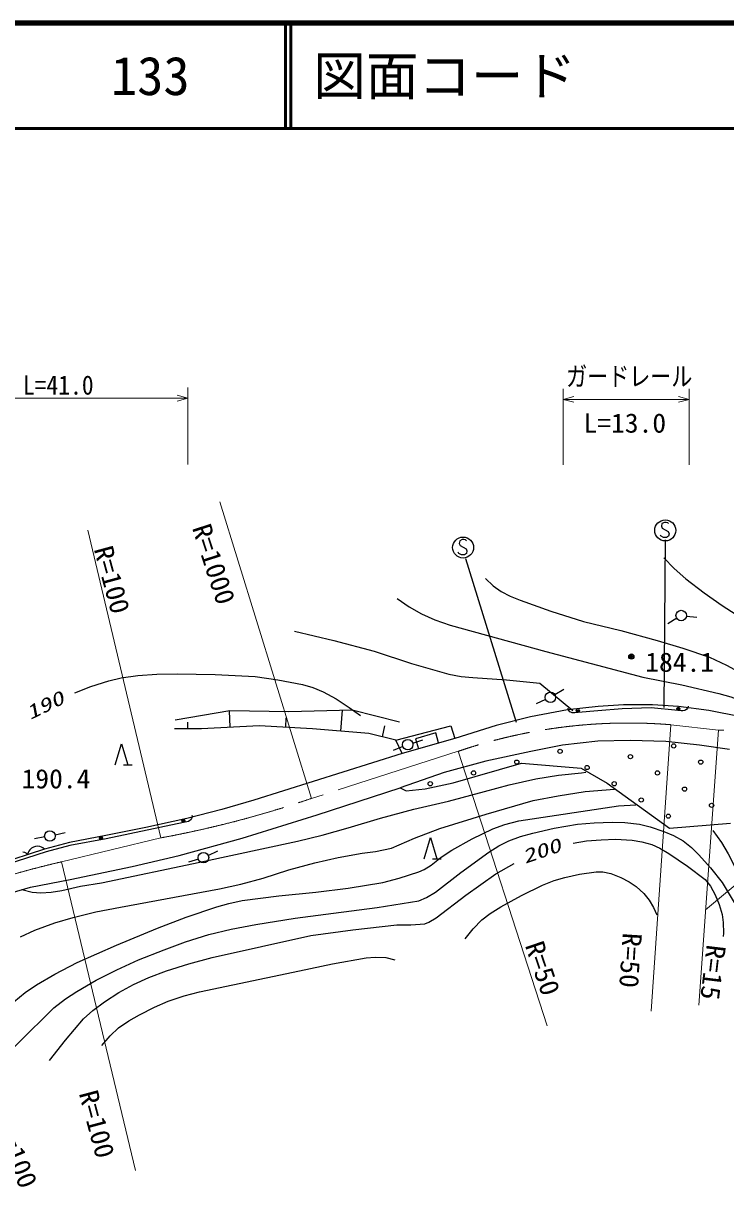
# Model space of a CAD drawing. Units: millimetres, scale not verified. Extents: x 40000 to 680000, y 20000 to 380000.
# Drawn here: x 92805 to 159604, y 269176 to 380000 of the extents above; entities that cross this region are included whole.
import ezdxf
from ezdxf.enums import TextEntityAlignment as Align

# ---------------------------------------------------------------- set-up
doc = ezdxf.new("R2010")
doc.units = ezdxf.units.MM
doc.header["$LTSCALE"] = 1000
doc.linetypes.add('CHAIN', pattern=[18.5, 12, -1.5, 3.5, -1.5])
for name, color, linetype, lineweight in [('M-BGD', 7, 'Continuous', 25), ('M-BGD-EXST', 7, 'Continuous', 25), ('M-BMK', 2, 'CHAIN', 13), ('M-STR-HTXT', 7, 'Continuous', 13), ('M-TTL', 2, 'Continuous', 140), ('M-TTL-LINE', 7, 'Continuous', 50)]:
    doc.layers.add(name, color=color, linetype=linetype, lineweight=lineweight)
doc.layers.add('M-TTL-TXT', color=7, linetype='Continuous')
doc.styles.add('ＭＳ ゴシック', font='')
doc.styles.get('ＭＳ ゴシック').set_extended_font_data('MS Gothic')

msp = doc.modelspace()

# ---------------------------------------------------------------- linework, layer by layer
at = {"layer": 'M-BGD'}
for p, q in [((154948, 323368), (154100, 322837)), ((155869, 323587), (156865, 323493)), ((143357, 316108), (144208, 316633)), ((142477, 315636), (141569, 315218)), ((147484, 314972), (144550, 314671)), ((144626, 314770), (144621, 314829)), ((144654, 314671), (144626, 314770)), ((149753, 314747), (147433, 314550)), ((149890, 315122), (147484, 314972)), ((152516, 314846), (149753, 314747)), ((152635, 315122), (149890, 315122)), ((155083, 314599), (152516, 314846)), ((155117, 314972), (152635, 315122)), ((158013, 314596), (155117, 314972)), ((155967, 314815), (155898, 314722)), ((156019, 314931), (155967, 314815)), ((156026, 315011), (156019, 314931)), ((107235, 313721), (112454, 314579)), ((112487, 312994), (112411, 314572)), ((112454, 314579), (118068, 314513)), ((117771, 312994), (117819, 313907)), ((118068, 314513), (124079, 314645)), ((122989, 312631), (123162, 314625)), ((124079, 314645), (128571, 313522)), ((141053, 313994), (137781, 313167)), ((144550, 314671), (141053, 313994)), ((144723, 314556), (144654, 314671)), ((144789, 314481), (144723, 314556)), ((144874, 314428), (144789, 314481)), ((144998, 314378), (144874, 314428)), ((145099, 314366), (144998, 314378)), ((145259, 314378), (145099, 314366)), ((145558, 314402), (145259, 314378)), ((147433, 314550), (145558, 314402)), ((155381, 314570), (155083, 314599)), ((155540, 314555), (155381, 314570)), ((155684, 314582), (155540, 314555)), ((155789, 314632), (155684, 314582)), ((155898, 314722), (155789, 314632)), ((161028, 313994), (158013, 314596)), ((109746, 312862), (107169, 312862)), ((108457, 312862), (108457, 313498)), ((115228, 313126), (109746, 312862)), ((120314, 312862), (115228, 313126)), ((125665, 312399), (120314, 312862)), ((126953, 312091), (127202, 313130)), ((128242, 311782), (133463, 313135)), ((133463, 313135), (133842, 311944)), ((137781, 313167), (133842, 311944)), ((101549, 309418), (102149, 311418)), ((102149, 311418), (102749, 309418)), ((128242, 311782), (125665, 312399)), ((128837, 310510), (128242, 311782)), ((133842, 311944), (128837, 310510)), ((129841, 311491), (130796, 311788)), ((132025, 312464), (130103, 311913)), ((130103, 311913), (130378, 310952)), ((132301, 311503), (132025, 312464)), ((147431, 311685), (144092, 311303)), ((150532, 311732), (147431, 311685)), ((153920, 311637), (150532, 311732)), ((157116, 311303), (153920, 311637)), ((128837, 310510), (114716, 306059)), ((128900, 311156), (127972, 310782)), ((141086, 310683), (136792, 309776)), ((144092, 311303), (141086, 310683)), ((159979, 310874), (157116, 311303)), ((102349, 309418), (103149, 309418)), ((136792, 309776), (132832, 308679)), ((133691, 307725), (140179, 309585)), ((140179, 309585), (145857, 309108)), ((132832, 308679), (128634, 307248)), ((145857, 309108), (148338, 307677)), ((120761, 304671), (128634, 307248)), ((128634, 307248), (129206, 306961)), ((129206, 306961), (131019, 307152)), ((131019, 307152), (133691, 307725)), ((148338, 307677), (154253, 303383)), ((114716, 306059), (111670, 305157)), ((111670, 305157), (108361, 304329)), ((108054, 303948), (100693, 302392)), ((108361, 304329), (104450, 303464)), ((108348, 304010), (108054, 303948)), ((108504, 304043), (108348, 304010)), ((108633, 304111), (108504, 304043)), ((108718, 304191), (108633, 304111)), ((108795, 304309), (108718, 304191)), ((108833, 304419), (108795, 304309)), ((108831, 304623), (108848, 304545)), ((108848, 304545), (108833, 304419)), ((113605, 302429), (120761, 304671)), ((154253, 303383), (160074, 303860)), ((94844, 302555), (93861, 302370)), ((95823, 302756), (96800, 302973)), ((100652, 302712), (97192, 302035)), ((104450, 303464), (100652, 302712)), ((93580, 301497), (93418, 301336)), ((93763, 301593), (93580, 301497)), ((93957, 301657), (93763, 301593)), ((94161, 301689), (93957, 301657)), ((94387, 301656), (94161, 301689)), ((94548, 301601), (94387, 301656)), ((94677, 301537), (94548, 301601)), ((94827, 301407), (94677, 301537)), ((97192, 302035), (94827, 301407)), ((97244, 301761), (94972, 301130)), ((100693, 302392), (97244, 301761)), ((107641, 300807), (113605, 302429)), ((130929, 300492), (131529, 302492)), ((131529, 302492), (132129, 300492)), ((94972, 301130), (89966, 299531)), ((94827, 301407), (89978, 299807)), ((92934, 301069), (92772, 301123)), ((93062, 301004), (92934, 301069)), ((93213, 300874), (93062, 301004)), ((93256, 301068), (93213, 300874)), ((93321, 301196), (93256, 301068)), ((93418, 301336), (93321, 301196)), ((103156, 299757), (107641, 300807)), ((109460, 300449), (108501, 300163)), ((110392, 300803), (111299, 301226)), ((131729, 300492), (132529, 300492)), ((97271, 298524), (103156, 299757)), ((93486, 297772), (97271, 298524)), ((88738, 296416), (93486, 297772))]:
    msp.add_line(p, q, dxfattribs=at)
for points in [[(153734, 329137), (154699, 328123), (155817, 327121), (157545, 325800), (159277, 324601), (161385, 323214)], [(136751, 327156), (137490, 326473), (138238, 325916), (139119, 325461), (140058, 325101), (142977, 324058), (146069, 323066), (149621, 322197), (153101, 321242), (155537, 320526), (158065, 319669), (159693, 318899), (161187, 318082), (162894, 317039), (164413, 315993), (165873, 315062), (167328, 314005), (167697, 313617)], [(128354, 325269), (129503, 324468), (130659, 323800), (131939, 323227), (133403, 322701), (142506, 320221), (151712, 317773), (155437, 317022), (158942, 316212), (160099, 315892), (161222, 315462), (161848, 315174)], [(118589, 322156), (122337, 321254), (126161, 320228), (129727, 319073), (133279, 318054), (134459, 317830), (135556, 317725), (138769, 317506), (141920, 317189), (145054, 314608)], [(97707, 316267), (99213, 316868), (100924, 317425), (102104, 317691), (103690, 317917), (105493, 318042), (107432, 318071), (111040, 318009), (114849, 317835), (117026, 317523), (119369, 317075), (120327, 316798), (121319, 316384), (122547, 315700), (123807, 314871), (124887, 314114)], [(92674, 297550), (93648, 297319), (94468, 297241), (95470, 297299), (96476, 297470), (98257, 297860), (100231, 298182), (109593, 300155), (118887, 302158), (121221, 302717), (123704, 303427), (126789, 304356), (129933, 305189), (133244, 305963), (136680, 306876), (139010, 307517), (141542, 308104), (143706, 308440), (145896, 308677), (146295, 308716)], [(92532, 293068), (93906, 293703), (95790, 294379), (97544, 294901), (99687, 295419), (102043, 295877), (111456, 297637), (113480, 298063), (115609, 298621), (118068, 299419), (120538, 300108), (122752, 300615), (125024, 301026), (126315, 301183), (127821, 301493), (130024, 302446), (132413, 303365), (136811, 304735), (141309, 306022), (143675, 306482), (146245, 306873), (149040, 307121)], [(91894, 286872), (92981, 287755), (94051, 288495), (95789, 289502), (97920, 290607), (101656, 292265), (105566, 293886), (108302, 294921), (111194, 295901), (112346, 296239), (113610, 296501), (117100, 296950), (120629, 297296), (123712, 297689), (127005, 298216), (128565, 298621), (130407, 299224), (130929, 299455), (131596, 299888), (132545, 300634), (133574, 301308), (135484, 302368), (137459, 303327), (138586, 303740), (139929, 304102), (149400, 305508), (151042, 305614)], [(88893, 279561), (95709, 286292), (96814, 287152), (97883, 287861), (99747, 288922), (101709, 289919), (103774, 290850), (106188, 291816), (108231, 292566), (110442, 293261), (112582, 293771), (114922, 294218), (118673, 294828), (122309, 295319), (126470, 295847), (130436, 296476), (131163, 296797), (132019, 297313), (134406, 299174), (137086, 301115), (138036, 301717), (138969, 302194), (140093, 302610), (141256, 302933), (143279, 303382), (145512, 303761), (147104, 303918), (148819, 303980), (150020, 303935), (151410, 303761), (152421, 303518), (153711, 303088), (154639, 302701), (155560, 302180), (156337, 301556), (157051, 300847), (158146, 299633), (159257, 298224), (160601, 296007)], [(158393, 303166), (159207, 302025), (159849, 300953), (160755, 299129), (161835, 297212), (163251, 295173), (164600, 293047), (164834, 292283), (164998, 291288), (165052, 288421)], [(145089, 301969), (146374, 302183), (147768, 302298), (149123, 302336), (150721, 302259), (151622, 302110), (152587, 301832), (153354, 301491), (154208, 300972), (155975, 299783), (157662, 298506), (158146, 297865), (158594, 297063), (158976, 296138), (159264, 295171), (159376, 294407), (159388, 293406), (159377, 293075)], [(95310, 281289), (96805, 283221), (98521, 285261), (99426, 286050), (100539, 286872), (101886, 287740), (103286, 288511), (104744, 289174), (106425, 289819), (108537, 290490), (110780, 291093), (120153, 293192), (124129, 293724), (128338, 294180), (129651, 294183), (130985, 294293), (131381, 294435), (132056, 294861), (134880, 297011), (137740, 299051), (139485, 300033)], [(134836, 292853), (135575, 293807), (136401, 294671), (137191, 295278), (138218, 295914), (140181, 296997), (142175, 297974), (143290, 298418), (144299, 298707), (145691, 299012), (147285, 299248), (147907, 299234), (148685, 299070), (149626, 298703), (150433, 298279), (151096, 297833), (151819, 297181), (152321, 296556), (152732, 295836), (153047, 295157)], [(100273, 282707), (101054, 283624), (101862, 284382), (102850, 285061), (103862, 285631), (105289, 286360), (106591, 286916), (108107, 287432), (109556, 287822), (119063, 289831), (122210, 290484), (125410, 291044), (126282, 291125), (127276, 291097), (128143, 290860)]]:
    msp.add_lwpolyline(points, dxfattribs=at)
for centre, radius in [((155371, 323633), 500), ((150633, 319731), 250), ((150633, 319731), 150), ((150633, 319731), 50), ((142932, 315845), 500), ((155097, 314748), 150), ((155097, 314748), 90), ((155097, 314748), 30), ((145546, 314551), 150), ((145546, 314551), 90), ((145546, 314551), 30), ((129364, 311343), 500), ((154659, 311225), 200), ((143854, 310711), 200), ((150543, 310196), 200), ((139738, 309682), 200), ((146427, 309167), 200), ((157231, 309682), 200), ((135622, 308653), 200), ((153115, 308653), 200), ((131506, 307624), 200), ((148999, 307624), 200), ((155688, 307109), 200), ((151572, 306080), 200), ((158260, 305566), 200), ((108023, 304095), 150), ((108023, 304095), 90), ((108023, 304095), 30), ((154144, 304537), 200), ((95335, 302648), 500), ((100188, 302452), 150), ((100188, 302452), 90), ((100188, 302452), 30), ((109939, 300592), 500)]:
    msp.add_circle(centre, radius, dxfattribs=at)
at = {"layer": 'M-BGD-EXST'}
for p, q in [((153776, 332497), (153536, 332377)), ((153936, 332497), (153776, 332497)), ((154096, 332457), (153936, 332497)), ((153536, 332377), (153496, 332137)), ((153496, 332137), (153576, 331937)), ((153576, 331937), (154136, 331617)), ((154176, 332377), (154096, 332457)), ((154136, 331617), (154216, 331417)), ((154216, 331417), (154176, 331177)), ((134311, 330744), (134271, 330504)), ((134271, 330504), (134351, 330304)), ((134551, 330864), (134311, 330744)), ((134351, 330304), (134911, 329984)), ((134711, 330864), (134551, 330864)), ((134871, 330824), (134711, 330864)), ((134951, 330744), (134871, 330824)), ((153456, 331177), (153376, 331297)), ((153696, 331057), (153456, 331177)), ((153976, 331057), (153696, 331057)), ((153856, 330846), (153708, 314887)), ((154176, 331177), (153976, 331057)), ((134231, 329544), (134151, 329664)), ((134471, 329424), (134231, 329544)), ((134751, 329424), (134471, 329424)), ((134951, 329544), (134751, 329424)), ((134911, 329984), (134991, 329784)), ((134991, 329784), (134951, 329544)), ((134853, 329065), (139678, 313477))]:
    msp.add_line(p, q, dxfattribs=at)
for centre in [(153856, 331737), (134631, 330104)]:
    msp.add_circle(centre, 1000, dxfattribs=at)
at = {"layer": 'M-BMK'}
for p, q in [((158917, 312718), (154395, 313240)), ((134164, 310710), (120216, 306231)), ((105899, 302474), (96445, 300198))]:
    msp.add_line(p, q, dxfattribs=at)
for centre, radius, start, end in [((150355, 263404), 50000, 85.36484, 108.89313), ((159226, 297721), 15000, 37.64499, 91.17798), ((87748, 400813), 100000, 280.45772, 288.9463), ((119251, 202833), 100000, 103.18271, 111.85989)]:
    msp.add_arc(centre, radius, start, end, dxfattribs=at)
at = {"layer": 'M-STR-HTXT'}
for p, q in [((108437, 345331), (108437, 338017)), ((144147, 337972), (144147, 345207)), ((156118, 345207), (156118, 337972)), ((69158, 344331), (108437, 344331)), ((107437, 344611), (108437, 344331)), ((108437, 344331), (107437, 344051)), ((144147, 344207), (145147, 344487)), ((145147, 343927), (144147, 344207)), ((144147, 344207), (156118, 344207)), ((155118, 344487), (156118, 344207)), ((156118, 344207), (155118, 343927)), ((120216, 306231), (111506, 334466)), ((98944, 331770), (105899, 302474)), ((154395, 313240), (152524, 285986)), ((157041, 286560), (158917, 312718)), ((142621, 284594), (134164, 310710)), ((171103, 306883), (157691, 295629)), ((96445, 300198), (103471, 270811))]:
    msp.add_line(p, q, dxfattribs=at)
at = {"layer": 'M-TTL'}
msp.add_line((680000, 380000), (40000, 380000), dxfattribs=at)
at = {"layer": 'M-TTL-LINE'}
for p, q in [((117750, 380000), (117750, 370000)), ((118250, 380000), (118250, 370000)), ((40000, 370000), (680000, 370000))]:
    msp.add_line(p, q, dxfattribs=at)

# ---------------------------------------------------------------- texts
at = {"layer": 'M-BGD', "style": 'ＭＳ ゴシック', "width": 1.05}
for s, p in [('184.1', (151954, 317729)), ('190.4', (92638, 306632))]:
    msp.add_text(s, height=1833, dxfattribs=at).set_placement(p, align=Align.BOTTOM_LEFT)
at = {"layer": 'M-BGD', "style": 'ＭＳ ゴシック', "oblique": 15, "width": 1.4}
for s, rotation, p in [('190', 25.8, (93622, 313321)), ('200', 19.1, (140653, 299620))]:
    msp.add_text(s, height=1320, rotation=rotation, dxfattribs=at).set_placement(p, align=Align.BOTTOM_LEFT)
at = {"layer": 'M-STR-HTXT', "style": 'ＭＳ ゴシック'}
for s, width, p in [('ガードレール', 0.8, (144430, 344928)), ('ガードレール L=41.0', 0.9, (78137, 344105)), ('L=13.0', 1.05, (146082, 340487))]:
    msp.add_text(s, height=1833, dxfattribs=dict(at, width=width)).set_placement(p, align=Align.BOTTOM_LEFT)
at = {"layer": 'M-STR-HTXT', "style": 'ＭＳ ゴシック', "width": 1.05}
for s, rotation, p in [('R=1000', 288, (108315, 331812)), ('R=100', 285.2, (98967, 329818)), ('R=50', 288.7, (139975, 292069)), ('R=50', 266.4, (149264, 293518)), ('R=15', 263.2, (157259, 292442)), ('R=100', 284.9, (97547, 278020)), ('R=100', 292.4, (89520, 274784))]:
    msp.add_text(s, height=1833, rotation=rotation, dxfattribs=at).set_placement(p, align=Align.BOTTOM_LEFT)
at = {"layer": 'M-TTL-TXT', "style": 'ＭＳ ゴシック'}
for s, p in [('図面コード', (120380, 375000)), ('133', (101142, 375000)), ('133', (101142, 375000))]:
    msp.add_text(s, height=3666, dxfattribs=at).set_placement(p, align=Align.MIDDLE_LEFT)

doc.saveas('drawing.dxf')
